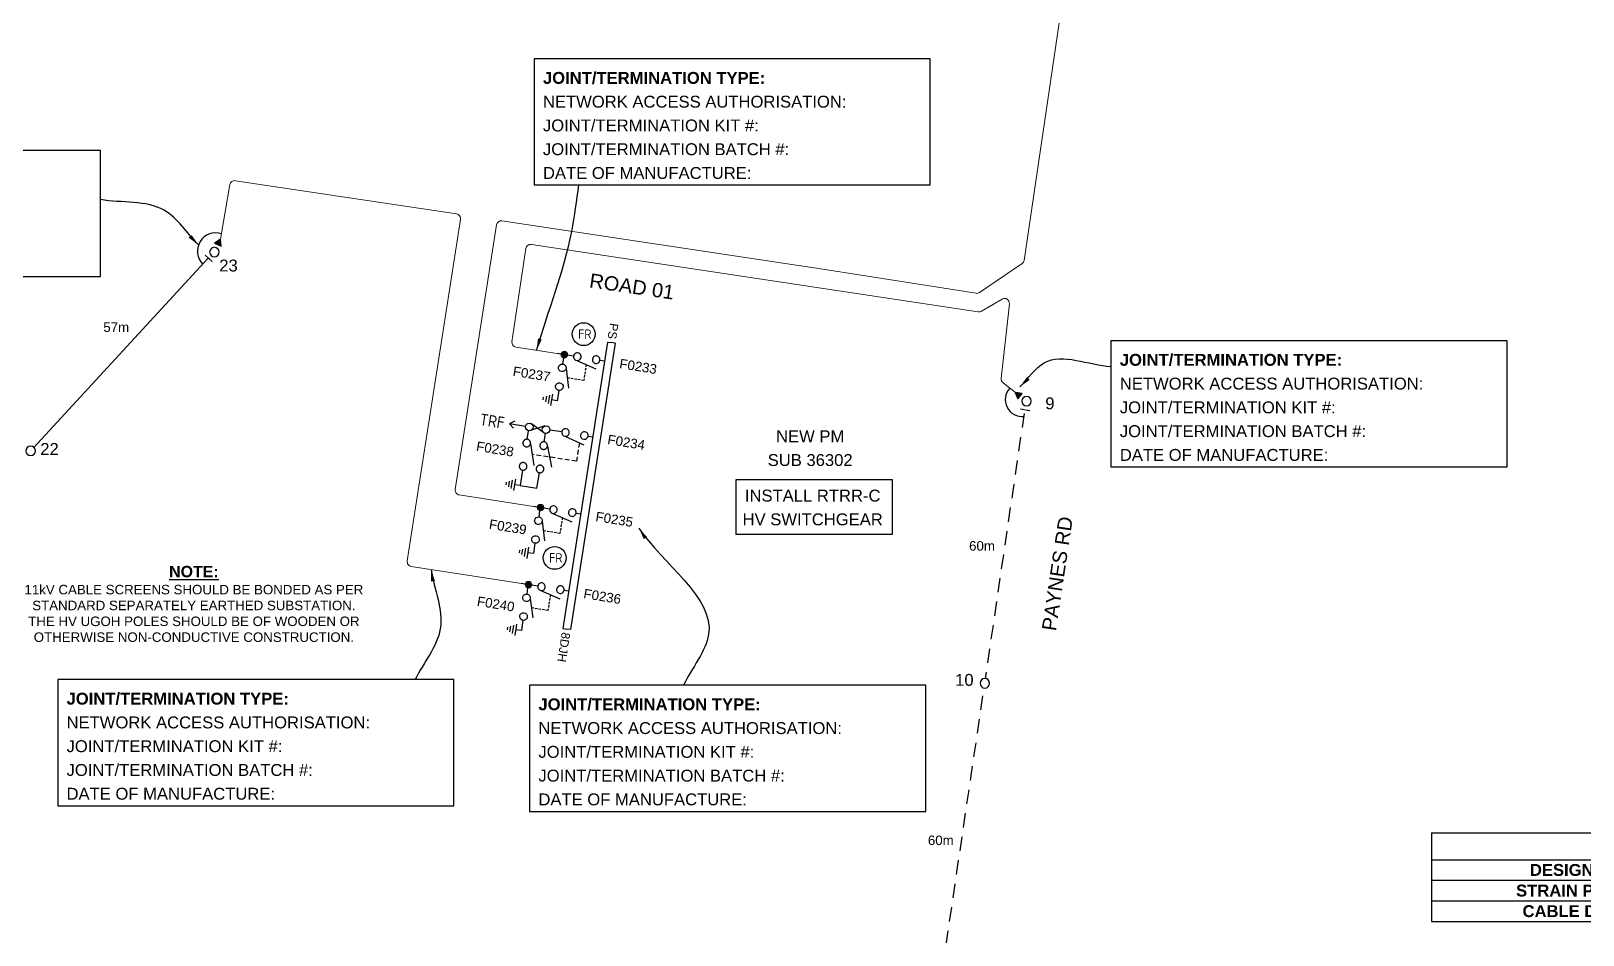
# Paper-space layout 'SHEET 3' of a CAD drawing. Header units: metres, sheet in millimetres. Extents: x -19 to 814, y -3 to 583.
# Drawn here: x 199.4 to 525.8, y 164.9 to 355.1 of the extents above; entities that cross this region are included whole.
import ezdxf
from ezdxf import colors
from ezdxf.entities.mleader import LeaderData, LeaderLine
from ezdxf.enums import TextEntityAlignment as Align
from ezdxf.math import Vec2, Vec3

# ---------------------------------------------------------------- set-up
doc = ezdxf.new("R2010")
doc.units = ezdxf.units.M
for name, pattern in [('A', [0]), ('CENTERX2', [4, 2.5, -0.5, 0.5, -0.5]), ('Dash', [5, 3, -2]), ('DASHED', [0.75, 0.5, -0.25]), ('IE Trench LV', [6.5, 5, -1.5])]:
    doc.linetypes.add(name, pattern=pattern)
for name, color, linetype in [('_User_LV_Exist', 7, 'Continuous'), ('BASE_SHEET', 7, 'Continuous'), ('Equip_HV_NEW', 7, 'Continuous'), ('Equip_SP_HV_NEW', 7, 'Continuous'), ('Mains_HV_NEW_Hardwired', 7, 'Continuous'), ('Mains_HV_NEW_U72', 7, 'Continuous'), ('Notes', 7, 'Continuous'), ('OH_Details_SP_MISC', 7, 'Continuous'), ('SupportsOH_SP_TR_HV_LV_SL_NEW', 7, 'Continuous')]:
    doc.layers.add(name, color=color, linetype=linetype)
doc.layers.add('Cadastre Roads_SP_EXT', color=9, linetype='Continuous', lineweight=5)
doc.styles.add('ARIAL', font='arial.ttf', dxfattribs={"height": 2})
doc.styles.add('iecISOCP', font='isocp.shx')
doc.styles.add('IESYMBOL1', font='isocp.shx')
doc.styles.add('POLE_LABEL', font='arial.ttf')
doc.styles.get("Standard").update_dxf_attribs({"font": 'arial.ttf'})
doc.styles.add('SWG_LABEL', font='arial.ttf')
doc.styles.add('SWITCH_LABEL', font='arial.ttf', dxfattribs={"height": 2.5})
doc.linetypes.add('Cable 1', pattern='A,7,-3,["//",Standard,S=1.5,R=0,X=-2.1,Y=-0.7],-0.001', length=10.001)
doc.linetypes.add('Cable New UG', pattern='A,7,-0.25,["x",Standard,S=2,R=0,X=0.2,Y=-0.8],-2.1', length=9.35)
doc.linetypes.add('IE Trench HV', pattern='A,7,-0.2,["/",Standard,S=3,R=0,X=0.6,Y=-1.4],-2.5', length=9.7)
doc.dimstyles.get("Standard").update_dxf_attribs({"dimtxt": 0.18, "dimasz": 0.18, "dimexe": 0.18, "dimexo": 0.0625, "dimgap": 0.09, "dimtad": 0, "dimtih": 1, "dimtoh": 1, "dimdec": 4, "dimzin": 0, "dimdsep": 46, "dimtxsty": 'Standard', "dimcen": 0.09, "dimadec": 0, "dimazin": 0, "dimtfac": 1, "dimtdec": 4, "dimtofl": 0, "dimtmove": 0, "dimatfit": 3, "dimfxl": 1, "dimtolj": 1, "dimtzin": 0, "dimarcsym": 0})

# ---------------------------------------------------------------- blocks, each defined once
blk = doc.blocks.new('HV_End Shackle_NEW')
for tag, flags, p in [('Z', 1, (1.5, -2.2)), ('USAGE', 9, (1.5, -1.8)), ('NOTES', 9, (1.5, -2))]:
    blk.add_attdef(tag, text='', height=0.2, dxfattribs=dict(flags=flags)).set_placement(p, align=Align.MIDDLE_LEFT)
blk.add_wipeout([(-0.25, 0), (-0.25, 1.81), (0.25, 1.82), (0.25, 0)])
blk.add_line((1, 1.81), (-1, 1.81))
at = {"flags": 9}
for tag, p in [('CONNECTOR_TYPE', (1.5, 0)), ('CONSTRUCTED_VOLTAGE', (1.5, -0.2)), ('OPERATING_VOLTAGE', (1.5, -0.6)), ('ORIENTATION', (1.5, -0.8)), ('OWNED_BY', (1.5, -1)), ('OPERATED_BY', (1.5, -1.2)), ('STATE', (1.5, -1.6)), ('NO_PHASES', (1.5, -0.4)), ('MAINTAINED_BY', (1.5, -1.4))]:
    blk.add_attdef(tag, text='', height=0.2, dxfattribs=at).set_placement(p, align=Align.MIDDLE_LEFT)
blk = doc.blocks.new('SWG_SIE_ES_NEW')
for p, q in [((-5.79, 0.78), (-1.79, 1.93)), ((0.01, -1.21), (2.41, -1.21)), ((0.31, -1.81), (2.11, -1.81)), ((0.61, -2.41), (1.81, -2.41)), ((0.92, -3.01), (1.52, -3.01))]:
    blk.add_line(p, q)
for points in [[(-5.79, -0.82, -1), (-5.79, 0.78, -1)], [(-1.79, -0.81, -1), (-1.79, 0.79, -1)]]:
    blk.add_lwpolyline(points, format="xyb", close=True)
for points in [[(-6.59, -0.02), (-7.89, -0.02)], [(-0.99, -0.01), (1.21, -0.01), (1.21, -1.21)]]:
    blk.add_lwpolyline(points)
at = {"flags": 1}
blk.add_attdef('Z', (0, 0), '', height=0.2, dxfattribs=at)
at = {"style": 'SWITCH_LABEL', "flags": 9}
blk.add_attdef('STREET_CODE', text='', height=0.2, dxfattribs=at).set_placement((0, -0.2), align=Align.MIDDLE_LEFT)
at = {"flags": 9}
for tag, p in [('ORIENTATION', (0, -0.4)), ('SUBURB', (0, -1)), ('STREETNAME', (0, -1.2)), ('OPERATED_BY', (0, -2.01)), ('PARENT', (0, -0.6)), ('USAGE', (0, -0.8)), ('LOCATION', (0, -1.4)), ('NOTES', (0, -1.6)), ('OWNED_BY', (0, -1.78)), ('MAINTAINED_BY', (0, -2.21))]:
    blk.add_attdef(tag, text='', height=0.2, dxfattribs=at).set_placement(p, align=Align.MIDDLE_LEFT)
at = {"style": 'ARIAL', "flags": 8}
blk.add_attdef('ASSET_NUM', text='', height=2, dxfattribs=at).set_placement((14.3, -5.09), align=Align.MIDDLE_RIGHT)
blk = doc.blocks.new('SWG_SIE_SU_NEW')
blk.add_line((5.81, 0.79), (1.59, 1.94))
at = {"linetype": 'A', "lineweight": 0}
for p, q in [((7.98, 0.35), (7.98, -0.37)), ((8.18, -0.58), (8.18, 0.56)), ((8.38, 0.66), (8.38, -0.68)), ((8.58, -0.71), (8.58, 0.69)), ((8.78, 0.66), (8.78, -0.68)), ((8.98, -0.59), (8.98, 0.56)), ((9.18, 0.35), (9.18, -0.38))]:
    blk.add_line(p, q, dxfattribs=at)
at = {"linetype": 'DASHED'}
blk.add_lwpolyline([(3.7, 1.36), (3.7, 4.73), (7.22, 4.73)], dxfattribs=at)
for points in [[(1, 0), (0, 0)], [(6.6, -0.01), (10.1, -0.01)]]:
    blk.add_lwpolyline(points)
for points in [[(1.8, -0.8, 1), (1.8, 0.8, 1)], [(5.8, -0.81, 1), (5.8, 0.79, 1)]]:
    blk.add_lwpolyline(points, format="xyb", close=True)
at = {"linetype": 'A', "lineweight": 0}
blk.add_circle((8.58, -0.01), 0.7, dxfattribs=at)
at = {"style": 'SWG_LABEL', "flags": 8}
blk.add_attdef('ASSET_NUM', text='', height=2.5, rotation=179.9544, dxfattribs=at).set_placement((-2.4, 0.01), align=Align.MIDDLE_LEFT)
at = {"flags": 1}
blk.add_attdef('Z', (0, 0), '', height=0.2, dxfattribs=at)
at = {"style": 'SWITCH_LABEL', "flags": 9}
blk.add_attdef('STREET_CODE', text='', height=0.2, dxfattribs=at).set_placement((0, 0), align=Align.MIDDLE_LEFT)
at = {"flags": 9}
for tag, p in [('OPERATED_BY', (-0.01, -1.84)), ('ORIENTATION', (0, -0.2)), ('SUBURB', (0, -0.8)), ('STREETNAME', (0, -1)), ('OWNED_BY', (-0.01, -1.62)), ('MAINTAINED_BY', (-0.01, -2.05)), ('PARENT', (0, -0.4)), ('USAGE', (0, -0.6)), ('LOCATION', (0, -1.2)), ('NOTES', (0, -1.4))]:
    blk.add_attdef(tag, text='', height=0.2, dxfattribs=at).set_placement(p, align=Align.MIDDLE_LEFT)
blk = doc.blocks.new('SWG_FUSE_NEW')
for points in [[(1.15, 0.72), (4.04, -0.71)], [(1.16, -0.72), (4.04, 0.73)]]:
    blk.add_lwpolyline(points)
for centre in [(0.8, 0), (4.4, 0.01)]:
    blk.add_circle(centre, 0.8)
blk = doc.blocks.new('UGOH_NEW')
blk.add_hatch(color=256).paths.add_polyline_path([(-0.75, 1.7), (0.75, 1.7), (0, 3)])
at = {"color": 1}
blk.add_lwpolyline([(-0.75, 1.7), (0.75, 1.7), (0, 3)], close=True, dxfattribs=at)
for tag, flags, p in [('CONSTRUCTED_VOLTAGE', 9, (1.5, 0)), ('ACTUAL_STATUS', 9, (1.5, -1.6)), ('OPERATING_VOLTAGE', 9, (1.5, -0.2)), ('ORIENTATION', 9, (1.5, -0.4)), ('STATE', 9, (1.5, -0.6)), ('OWNED_BY', 9, (1.5, -1)), ('OPERATED_BY', 9, (1.5, -1.2)), ('TYPE', 1, (1.5, -2)), ('USAGE', 9, (1.5, -0.8)), ('MAINTAINED_BY', 9, (1.5, -1.4)), ('NUMBER_OF_PHASES', 9, (1.5, -1.8))]:
    blk.add_attdef(tag, text='', height=0.2, dxfattribs=dict(flags=flags)).set_placement(p, align=Align.MIDDLE_LEFT)
blk = doc.blocks.new('*U56')
blk.add_circle((0, 0.51), 2.4)
at = {"insert": (-1.15, 1.51), "char_height": 2, "width": 2.7042, "attachment_point": 1, "style": 'iecISOCP'}
blk.add_mtext('FR', dxfattribs=at)
for tag, height, flags, p in [('ASSET_NUM', 2.5, 8, (2, 2)), ('STREET_CODE', 0.2, 9, (1.5, 0)), ('CONSTRUCTED_VOLTAGE', 0.2, 9, (1.5, -0.2)), ('OPERATING_VOLTAGE', 0.2, 9, (1.5, -0.8)), ('ORIENTATION', 0.2, 9, (1.5, -1)), ('OWNED_BY', 0.2, 9, (1.5, -1.2)), ('OPERATED_BY', 0.2, 9, (1.5, -1.4)), ('STATE', 0.2, 9, (1.5, -2)), ('SUBURB', 0.2, 9, (1.5, -2.6)), ('STREETNAME', 0.2, 9, (1.5, -2.8)), ('FLITE_NUMBER', 0.2, 9, (1.5, -0.4)), ('MAINTAINED_BY', 0.2, 9, (1.5, -1.6)), ('NUMBER_OF_PHASES', 0.2, 9, (1.5, -1.8)), ('USAGE', 0.2, 9, (1.5, -2.2)), ('LEGEND', 0.2, 9, (1.5, -2.4)), ('LOCATION', 0.2, 9, (1.5, -3)), ('NOTES', 0.2, 9, (1.5, -3.2)), ('INDICATOR_TYPE', 0.2, 9, (1.5, -0.6)), ('Z', 0.2, 1, (1.5, -3.4))]:
    blk.add_attdef(tag, text='', height=height, dxfattribs=dict(flags=flags)).set_placement(p, align=Align.MIDDLE_LEFT)
blk = doc.blocks.new('POLE_NEW')
for tag, height, flags, p in [('pNumber', 2.5, 8, (-17.84, 2.07)), ('OWNED_BY', 0.2, 9, (1.15, -0.4)), ('SPECIAL_USE', 0.2, 9, (1.15, -0.8)), ('STATE', 0.2, 9, (1.15, -1)), ('cLV', 0.2, 9, (1.15, -1.4)), ('hDepth', 0.2, 9, (1.15, -1.6)), ('hDia', 0.2, 9, (1.15, -1.8)), ('cHV', 0.2, 9, (1.15, -2)), ('PARENT', 0.2, 9, (1.15, -0.6)), ('USAGE', 0.2, 9, (1.15, -1.2)), ('LBRACKET', 0.2, 9, (1.15, -2.2)), ('LExisting', 0.2, 9, (1.15, -2.4)), ('LANTNUMBER', 0.2, 9, (1.15, -2.6)), ('LOther', 0.2, 9, (1.15, -2.8)), ('LRemove', 0.2, 9, (1.15, -3)), ('LEGEND', 0.2, 9, (1.15, -3.2)), ('cLinedev', 0.2, 9, (1.15, -3.4)), ('pExisting', 0.2, 9, (1.15, -3.6)), ('pFooting', 0.2, 9, (1.15, -4.2)), ('pNew', 0.2, 9, (1.15, -4.4)), ('pRelocate', 0.2, 9, (1.15, -4.8)), ('pRemove', 0.2, 9, (1.15, -5)), ('pReplace', 0.2, 9, (1.15, -5.2)), ('pStay', 0.2, 9, (1.15, -5.4)), ('pType', 0.2, 9, (1.15, -5.6)), ('cspan', 0.2, 9, (1.15, -5.8)), ('SUBURB', 0.2, 9, (1.15, -6)), ('STREETNAME', 0.2, 9, (1.15, -6.2)), ('PFNUMBER', 0.2, 9, (1.15, -3.8)), ('NEWPFNUMBER', 0.2, 9, (1.15, -4)), ('LOCATION', 0.2, 9, (1.15, -6.4)), ('NOTES', 0.2, 9, (1.15, -6.6)), ('OPERATED_BY', 0.2, 9, (1.15, -6.89)), ('MAINTAINED_BY', 0.2, 9, (1.15, -7.22))]:
    blk.add_attdef(tag, text='', height=height, dxfattribs=dict(flags=flags)).set_placement(p, align=Align.MIDDLE_LEFT)
at = {"style": 'POLE_LABEL'}
for tag, height, flags, p in [('ASSET_NUM', 2.5, 8, (2, 2)), ('STRUCTURE_PLANT_NUMBER', 0.2, 9, (1.15, 0.09)), ('STREET_CODE', 0.2, 9, (1.15, -0.2))]:
    blk.add_attdef(tag, text='', height=height, dxfattribs=dict(at, flags=flags)).set_placement(p, align=Align.MIDDLE_LEFT)
at = {"flags": 1}
blk.add_attdef('Z', (1.15, -7.59), '', height=0.2, dxfattribs=at)
blk.add_wipeout([(0.07, 1), (-0.06, 1), (-0.18, 0.98), (-0.3, 0.95), (-0.42, 0.91), (-0.53, 0.85), (-0.63, 0.77), (-0.73, 0.69), (-0.81, 0.59), (-0.87, 0.49), (-0.93, 0.37), (-0.97, 0.25), (-0.99, 0.13), (-1, 0.01), (-0.99, -0.12), (-0.97, -0.24), (-0.93, -0.36), (-0.88, -0.48), (-0.81, -0.58), (-0.73, -0.68), (-0.64, -0.77), (-0.54, -0.84), (-0.43, -0.9), (-0.31, -0.95), (-0.19, -0.98), (-0.07, -1), (0.06, -1), (0.18, -0.98), (0.3, -0.95), (0.42, -0.91), (0.53, -0.85), (0.63, -0.77), (0.73, -0.69), (0.81, -0.59), (0.87, -0.49), (0.93, -0.37), (0.97, -0.25), (0.99, -0.13), (1, -0.01), (0.99, 0.12), (0.97, 0.24), (0.93, 0.36), (0.88, 0.48), (0.81, 0.58), (0.73, 0.68), (0.64, 0.77), (0.54, 0.84), (0.43, 0.9), (0.31, 0.95), (0.19, 0.98)])
at = {"lineweight": -3}
blk.add_lwpolyline([(-1, 0, 1), (1, 0, 1)], format="xyb", close=True, dxfattribs=at)
blk = doc.blocks.new('*T80')
at = {"layer": 'BASE_SHEET', "color": 0, "lineweight": 30, "transparency": 16777216}
for p, q in [((0, 0), (279.78, 0)), ((0, 0), (0, -18.67)), ((46.42, -18.67), (279.78, -18.67))]:
    blk.add_line(p, q, dxfattribs=at)
at = {"layer": 'BASE_SHEET', "color": 0, "linetype": 'ByBlock', "lineweight": -2, "transparency": 16777216}
for p, q in [((279.78, 0), (279.78, -5.67)), ((0, -10), (253.81, -10)), ((0, -18.67), (46.42, -18.67))]:
    blk.add_line(p, q, dxfattribs=at)
at = {"layer": 'BASE_SHEET', "linetype": 'ByBlock', "lineweight": -2, "transparency": 16777216}
for p, q in [((0, -5.67), (279.78, -5.67)), ((46.42, -5.67), (46.42, -18.67)), ((71.9, -5.67), (71.9, -14.33)), ((97.89, -5.67), (97.89, -14.33)), ((123.88, -5.67), (123.88, -14.33)), ((176.03, -5.67), (176.03, -18.67)), ((202.07, -5.67), (202.07, -14.33)), ((253.81, -5.67), (253.81, -14.33)), ((279.78, -5.67), (279.78, -18.67)), ((253.81, -10), (279.78, -10)), ((0, -14.33), (279.78, -14.33)), ((225.62, -14.33), (225.62, -18.67))]:
    blk.add_line(p, q, dxfattribs=at)
at = {"layer": 'BASE_SHEET', "color": 0, "transparency": 16777216}
for s, insert, char_height, width, attachment_point in [('{\\fArial|b1|i0|c0|p34;OVERHEAD MAINS STRINGING TABLE}', (139.89, -2.83), 3.5, 278.7771, 5), ('{\\fArial|b1|i0|c0|p34;RULING SPAN(m)}', (149.95, -7.83), 2.5, 51.1434, 5), ('POLE 2', (59.16, -7.83), 2.5, 24.4859, 5), ('{\\fArial|b1|i0|c0|p34;TO}', (84.9, -7.83), 2.5, 24.9885, 5), ('POLE 3', (110.89, -7.83), 2.5, 24.9885, 5), ('87m', (189.05, -7.83), 2.5, 25.0403, 5), ('VOLTAGE', (227.94, -7.83), 2.5, 50.7466, 5), ('11KV', (266.79, -7.83), 2.5, 24.9651, 5), ('{\\fArial|b1|i0|c0|p34;STRAIN POINTS:}', (45.92, -12.17), 2.5, 45.4188, 6), ('POLE 2', (59.16, -12.17), 2.5, 24.4859, 5), ('{\\fArial|b1|i0|c0|p34;TO}', (84.9, -12.17), 2.5, 24.9885, 5), ('POLE 3', (110.89, -12.17), 2.5, 24.9885, 5), ('{\\fArial|b1|i0|c0|p34;CABLE TENSION}', (149.95, -12.17), 2.5, 51.1434, 5), ('12{\\H1.0833x;\\C256;% CBL}', (189.05, -12.17), 2.5, 25.0403, 5), (' MAX DESIGN TEMP', (227.94, -12.17), 2.5, 50.7466, 5), ('75%%D', (266.79, -12.17), 2.5, 24.9651, 5), ('{\\fArial|b1|i0|c0|p34;CABLE DETAIL:}', (45.92, -16.5), 2.5, 45.4188, 6), ('6/4.75 + 7/1.60', (111.22, -16.5), 2.5, 128.6064, 5), ('{\\fArial|b1|i0|c0|p34;CONDUCTOR CODE}', (200.82, -16.5), 2.5, 48.5956, 5), ('K42', (252.7, -16.5), 2.5, 53.1563, 5)]:
    blk.add_mtext(s, dxfattribs=dict(at, insert=insert, char_height=char_height, width=width, attachment_point=attachment_point))
at = {"layer": 'BASE_SHEET', "color": 0, "transparency": 16777216, "insert": (45.92, -7.83), "char_height": 2.5, "width": 45.4188, "attachment_point": 6, "style": 'ARIAL'}
blk.add_mtext('{\\fArial|b1|i0|c0|p34;\\C7;DESIGN SPAN:}', dxfattribs=at)

psp = doc.layouts.new('SHEET 3')

# ---------------------------------------------------------------- linework, layer by layer
at = {"layer": 'Mains_HV_NEW_U72', "linetype": 'Cable New UG', "lineweight": 0, "flags": 128}
psp.add_lwpolyline([(239.24, 311.31), (241.22, 322.78, -0.414214), (242.36, 323.62), (288.87, 316.61, -0.415691), (289.71, 315.47), (278.52, 243.62, 0.414214), (279.35, 242.48), (302.51, 238.87)], format="xyb", dxfattribs=at)
at = {"layer": 'Notes'}
for p, q in [((320.63, 289.68), (311.25, 229.43)), ((322.22, 289.43), (312.83, 229.18)), ((320.63, 289.68), (321.43, 289.56)), ((322.22, 289.43), (321.43, 289.56)), ((303.37, 271.91), (300.01, 272.44)), ((304.43, 268.3), (305.1, 263.72)), ((307.99, 267.76), (308.82, 263.33)), ((311.67, 269.84), (315.65, 268.06)), ((311.25, 229.43), (312.04, 229.3)), ((312.83, 229.18), (312.04, 229.3))]:
    psp.add_line(p, q, dxfattribs=at)
at = {"layer": 'Notes', "linetype": 'CENTERX2'}
for p, q in [((299.33, 260.22), (299.24, 259.63)), ((299.97, 260.43), (299.79, 259.24)), ((300.61, 260.63), (300.33, 258.85)), ((301.25, 260.84), (300.88, 258.47))]:
    psp.add_line(p, q, dxfattribs=at)
at = {"layer": 'Notes'}
for points in [[(305.19, 322.72), (388.52, 322.72), (388.52, 349.25), (305.19, 349.25)], [(130.66, 303.43), (213.99, 303.43), (213.99, 329.95), (130.66, 329.95)], [(426.51, 263.41), (509.84, 263.41), (509.84, 289.93), (426.51, 289.93)], [(347.6, 249.25), (380.59, 249.25), (380.59, 260.67), (347.6, 260.67)], [(205, 192.13), (288.33, 192.13), (288.33, 218.65), (205, 218.65)], [(304.24, 190.94), (387.57, 190.94), (387.57, 217.47), (304.24, 217.47)]]:
    psp.add_lwpolyline(points, close=True, dxfattribs=at)
for points in [[(301.12, 273.03), (300.01, 272.44), (300.89, 271.54)], [(311.01, 270.75), (308.51, 271.14)], [(316.54, 269.88), (317.53, 269.73)], [(302.75, 262.73), (302.25, 259.47), (301.06, 259.65)], [(302.24, 259.47), (305.8, 258.91), (306.31, 262.17)]]:
    psp.add_lwpolyline(points, dxfattribs=at)
at = {"layer": 'Notes', "linetype": 'CENTERX2'}
for points in [[(303.76, 269.21), (304.04, 271.02)], [(307.32, 268.67), (307.6, 270.48)]]:
    psp.add_lwpolyline(points, dxfattribs=at)
at = {"layer": 'Notes'}
for points in [[(311.92, 271.42, 1), (311.67, 269.84, 1)], [(315.87, 270.8, 1), (315.62, 269.22, 1)]]:
    psp.add_lwpolyline(points, format="xyb", close=True, dxfattribs=at)
at = {"layer": 'Notes', "linetype": 'CENTERX2'}
for points in [[(302.85, 268.54, -1), (304.43, 268.3, -1)], [(306.41, 268, -1), (307.99, 267.76, -1)], [(302.08, 263.64, -1), (303.67, 263.4, -1)], [(305.64, 263.09, -1), (307.22, 262.84, -1)]]:
    psp.add_lwpolyline(points, format="xyb", close=True, dxfattribs=at)
at = {"layer": 'Notes', "linetype": 'DASHED', "ltscale": 2}
psp.add_lwpolyline([(314.71, 268.48), (314.1, 264.59), (304.8, 266.04)], dxfattribs=at)

# ---------------------------------------------------------------- block references
psp.add_blockref('*T80', (493.92, 186.43))
at = {"layer": 'Equip_HV_NEW', "linetype": 'IE Trench HV', "rotation": 171.589167575051}
psp.add_blockref('HV_End Shackle_NEW', (408.75, 277.23), dxfattribs=at)
at = {"layer": 'Equip_SP_HV_NEW', "linetype": 'Cable New UG', "lineweight": 0, "rotation": 334.6889442046687}
psp.add_blockref('UGOH_NEW', (237.96, 308.6), dxfattribs=at)
at = {"layer": 'Equip_SP_HV_NEW', "linetype": 'IE Trench LV', "lineweight": 0}
for p in [(315.62, 290.82), (309.52, 243.75)]:
    psp.add_blockref('*U56', p, dxfattribs=at)
at = {"layer": 'Notes', "linetype": 'CENTERX2'}
for name, p, rotation in [('SWG_SIE_SU_NEW', (320.02, 285.69), 171.142677452803), ('SWG_SIE_ES_NEW', (310.24, 278.53), 261.1426774528031), ('SWG_SIE_ES_NEW', (305.23, 246.36), 261.1426774528031), ('SWG_SIE_SU_NEW', (315.01, 253.52), 171.142677452803), ('SWG_SIE_ES_NEW', (302.71, 230.15), 261.1426774528031), ('SWG_SIE_SU_NEW', (312.48, 237.3), 171.142677452803)]:
    psp.add_blockref(name, p, dxfattribs=dict(at, rotation=rotation))
at = {"layer": 'Notes', "rotation": 171.142677452803}
psp.add_blockref('SWG_FUSE_NEW', (308.51, 271.14), dxfattribs=at)

# ---------------------------------------------------------------- texts
at = {"layer": 'Cadastre Roads_SP_EXT'}
for s, rotation, p in [('ROAD 01', 351.6706, (316.67, 301.19)), ('PAYNES RD', 81.4701, (414.92, 228.76))]:
    psp.add_text(s, height=3, rotation=rotation, dxfattribs=at).set_placement(p)
at = {"layer": 'Notes', "linetype": 'CENTERX2', "style": 'IESYMBOL1'}
psp.add_text('TRF', height=2.5, rotation=351.1252, dxfattribs=at).set_placement((296.38, 273.02), align=Align.MIDDLE_CENTER)
at = {"layer": 'Notes', "char_height": 2.5, "attachment_point": 4, "line_spacing_factor": 1.2}
for insert in [(307.05, 335.22), (428.37, 275.91), (206.86, 204.63), (306.1, 203.44)]:
    psp.add_mtext('{\\fArial|b1|i0|c0|p34;JOINT/TERMINATION TYPE:\\P}NETWORK ACCESS AUTHORISATION:\\PJOINT/TERMINATION KIT #:\\PJOINT/TERMINATION BATCH #:\\PDATE OF MANUFACTURE:', dxfattribs=dict(at, insert=insert))
at = {"layer": 'Notes', "char_height": 2, "width": 5.2751, "attachment_point": 2}
for s, insert in [('57m', (217.31, 293.8)), ('60m', (399.39, 247.79)), ('60m', (390.72, 185.85))]:
    psp.add_mtext(s, dxfattribs=dict(at, insert=insert))
at = {"layer": 'Notes', "char_height": 2, "attachment_point": 1, "rotation": 350.8344}
for s, insert in [('F0237', (300.93, 284.57)), ('F0233', (323.33, 286.17)), ('F0238', (293.23, 268.78)), ('F0234', (320.83, 270.21)), ('F0239', (295.92, 252.4)), ('F0235', (318.32, 254)), ('F0240', (293.39, 236.19)), ('F0236', (315.79, 237.78))]:
    psp.add_mtext_dynamic_manual_height_columns(s, width=9.3382, gutter_width=4, heights=[0], dxfattribs=dict(at, insert=insert))
at = {"layer": 'Notes', "color": 7, "lineweight": -3, "char_height": 2.5, "attachment_point": 5, "line_spacing_factor": 1.2}
for s, insert, width in [('NEW PM\\PSUB 36302', (363.25, 267.33), 23.7574), ('INSTALL RTRR-C\\PHV SWITCHGEAR', (363.78, 254.85), 33.0549)]:
    psp.add_mtext(s, dxfattribs=dict(at, insert=insert, width=width))
at = {"layer": 'Notes', "style": 'ARIAL'}
psp.add_attdef('PS', text='PS', height=1.8, rotation=261.1427, dxfattribs=at).set_placement((321.54, 290.3), align=Align.MIDDLE_RIGHT)
psp.add_attdef('8DJH', text='8DJ10', height=1.8, rotation=261.1427, dxfattribs=at).set_placement((311.92, 228.57), align=Align.MIDDLE_LEFT)

# ---------------------------------------------------------------- leaders
at = {"layer": 'Notes', "lineweight": 0, "path_type": 1}
for points in [[(305.7, 287.93), (313.1, 312.96), (314.63, 322.72)], [(407.34, 280.24), (412.51, 285.34), (426.51, 284.55)], [(327.22, 250.53), (341.89, 228.18), (336.6, 217.47)], [(283.55, 241.82), (285.46, 229.36), (280.16, 218.65)]]:
    psp.add_leader(points, dimstyle='Standard', override={"dimasz": 2.5, "dimfxl": 1.25}, dxfattribs=at)
at = {"layer": 'Notes'}
ml = psp.add_multileader_mtext('Standard', dxfattribs=at)
ml.set_content('{\\fArial|b1|i0|c0|p34;\\H1.2x;\\LNOTE:}\\P11kV CABLE SCREENS SHOULD BE BONDED AS PER STANDARD SEPARATELY EARTHED SUBSTATION.\\PTHE HV UGOH POLES SHOULD BE OF WOODEN OR OTHERWISE NON-CONDUCTIVE CONSTRUCTION.', color=256)
ml.set_leader_properties()
ml.build(insert=Vec2(0, 0))
ml.multileader.update_dxf_attribs({"leader_type": 2, "has_text_frame": 1})
ctx = ml.context
ctx.base_point, ctx.char_height, ctx.plane_origin = Vec3(196.18, 241.58), 2, Vec3(41.78, 210.83)
ctx.text_align_type = 1
notes = []
notes.append((ctx, [(0, (0, 0, 0), (0, 0), (1, 0), 1, [])]))
ctx.mtext.insert, ctx.mtext.width, ctx.mtext.alignment, ctx.mtext.flow_direction = Vec3(233.64, 242.59), 71.8721, 2, 5
for ctx, leaders in notes:
    for number, flags, end, landing, length, lines in leaders:
        leader = LeaderData()
        leader.index, (leader.has_last_leader_line, leader.has_dogleg_vector, leader.attachment_direction) = number, flags
        leader.last_leader_point, leader.dogleg_vector, leader.dogleg_length = Vec3(end), Vec3(landing), length
        for number, points, colour, breaks in lines:
            line = LeaderLine()
            line.index, line.vertices, line.color, line.breaks = number, Vec3.list(points), colors.encode_raw_color(colour), breaks
            leader.lines.append(line)
        ctx.leaders.append(leader)

# ---------------------------------------------------------------- next in the draw order: linework, layer by layer
at = {"layer": 'Mains_HV_NEW_Hardwired', "linetype": 'Continuous'}
psp.add_arc((407.83, 277.57), 3.56, 137.3814, 276.1832, dxfattribs=at)
at = {"layer": 'Mains_HV_NEW_U72', "linetype": 'Cable New UG', "lineweight": 0, "flags": 128}
for points in [[(436.52, 498.76), (408.23, 306.86, -0.209677), (407.8, 306.18), (398.85, 300.08, -0.190797), (398.13, 299.92), (365.91, 305.01), (298.44, 315.17, 0.412738), (297.3, 314.34), (288.62, 258.65, 0.414214), (289.46, 257.51), (305.03, 255.08)], [(407.38, 278.28), (403.82, 281.08, -0.269153), (403.45, 282.01), (405.14, 297.74, 0.61621), (403.64, 298.71), (399.27, 296.14, -0.171924), (398.61, 296.02), (304.62, 310.2, 0.41426), (303.48, 309.36), (300.53, 289.74, 0.412738), (301.36, 288.61), (310.04, 287.25)]]:
    psp.add_lwpolyline(points, format="xyb", dxfattribs=at)
at = {"layer": 'OH_Details_SP_MISC', "linetype": 'Dash', "flags": 128}
psp.add_lwpolyline([(386.09, 118.21), (391.2, 158.52), (399.98, 217.88), (408.43, 275.44)], dxfattribs=at)

# ---------------------------------------------------------------- next in the draw order: block references
at = {"layer": 'Equip_HV_NEW', "linetype": 'IE Trench HV', "rotation": 137.2629920603639}
psp.add_blockref('HV_End Shackle_NEW', (237.96, 308.6), dxfattribs=at)
at = {"layer": 'Equip_SP_HV_NEW', "linetype": 'IE Trench HV', "rotation": 51.7319138805608}
psp.add_blockref('UGOH_NEW', (408.71, 277.23), dxfattribs=at)

# ---------------------------------------------------------------- next in the draw order: linework, layer by layer
at = {"layer": '_User_LV_Exist', "color": 7, "linetype": 'Cable 1', "lineweight": 0, "flags": 128}
psp.add_lwpolyline([(200, 267.51), (236.68, 307.3)], dxfattribs=at)
at = {"layer": 'Mains_HV_NEW_Hardwired', "linetype": 'Continuous'}
psp.add_arc((238.24, 308.8), 3.85, 71.9646, 225.3658, dxfattribs=at)

# ---------------------------------------------------------------- next in the draw order: block references
at = {"layer": 'SupportsOH_SP_TR_HV_LV_SL_NEW'}
ref = psp.add_blockref('POLE_NEW', (408.75, 277.23), dxfattribs=at)
ref.add_attrib('ASSET_NUM', '9', dxfattribs={"layer": '0', "height": 2.5, "style": 'POLE_LABEL'}).set_placement((412.7, 276.77), align=Align.MIDDLE_LEFT)
ref = psp.add_blockref('POLE_NEW', (399.98, 217.88), dxfattribs=at)
ref.add_attrib('ASSET_NUM', '10', dxfattribs={"layer": '0', "height": 2.5, "style": 'POLE_LABEL'}).set_placement((393.74, 218.6), align=Align.MIDDLE_LEFT)

# ---------------------------------------------------------------- next in the draw order: leaders
at = {"layer": 'Notes', "lineweight": 0, "path_type": 1}
psp.add_leader([(234.63, 310.11), (227.39, 317.39), (213.99, 319.63)], dimstyle='Standard', override={"dimasz": 2.5, "dimfxl": 1.25}, dxfattribs=at)

# ---------------------------------------------------------------- next in the draw order: block references
at = {"layer": 'SupportsOH_SP_TR_HV_LV_SL_NEW'}
ref = psp.add_blockref('POLE_NEW', (237.96, 308.6), dxfattribs=at)
ref.add_attrib('ASSET_NUM', '23', dxfattribs={"layer": '0', "height": 2.5, "style": 'POLE_LABEL'}).set_placement((238.98, 305.77), align=Align.MIDDLE_LEFT)
ref = psp.add_blockref('POLE_NEW', (199.32, 266.78), dxfattribs=at)
ref.add_attrib('ASSET_NUM', '22', dxfattribs={"layer": '0', "height": 2.5, "style": 'POLE_LABEL'}).set_placement((201.34, 267.18), align=Align.MIDDLE_LEFT)

doc.saveas('drawing.dxf')
